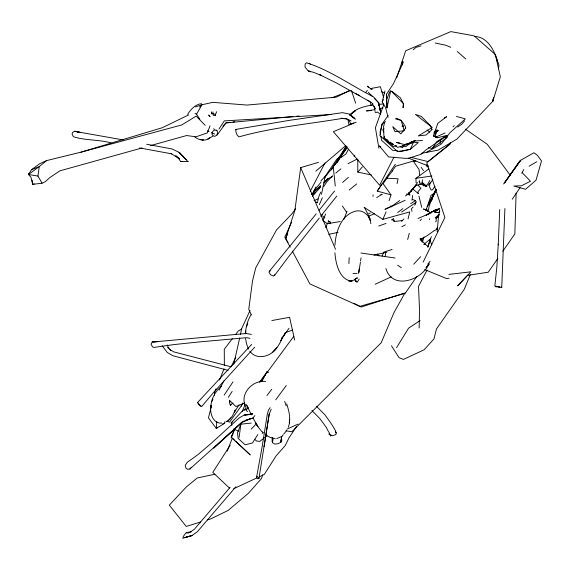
<?xml version="1.0" encoding="UTF-8"?>
<svg xmlns="http://www.w3.org/2000/svg" width="570" height="570" viewBox="0 0 570 570"><rect width="100%" height="100%" fill="white"/><g stroke="black" fill="none" stroke-linecap="round" stroke-linejoin="round"><path stroke-width="0.85" d="M419.634 175.261L419.1 169.596L413.913 162.015M354.405 118.147L349.802 114.157L342.406 112.668L289.339 120.363L235.802 129.418C235.574 132.119 236.685 135.404 239.065 136.836C272.716 127.395 307.75 124.167 342.135 118.439L346.232 118.603L351.091 120.904M419.157 327.971L419.513 309.246L418.515 286.382L427.058 270.066M498.258 244.081L496.855 267.045L494.817 286.104L501.735 287.465L504.906 208.527M422.156 241.88L422.256 238.367M516.099 193.187L514.853 233.899L502.811 251.249M498.223 244.829L499.74 209.553M348.904 263.596L349.168 257.704M440.183 143.661L440.396 139.322M492.979 99.415L492.886 101.175L456.919 139.123L438.109 150.145L421.166 153.394M495.273 56.28L495.366 54.52L474.09 35.846L450.834 31.607L405.69 50.758L396.656 77.983M214.42 395.623L214.669 392.117L215.966 388.904M372.994 196.422L373.101 194.826M216.792 421.622L216.294 428.433L224.345 423.46L224.502 421.843M334.953 245.193C335.702 232.204 340.76 215.773 354.476 211.463C362.591 208.606 370.45 215.638 370.828 223.689M270.13 407.65L268.52 410.079L267.323 414.126L262.214 446.374L256.7 476.648L256.806 477.867L257.918 478.836L258.93 478.543L258.766 477.304M390.764 90.516L386.973 107.851L386.603 99.707L389.616 91.827L391.804 91.321L400.261 97.648L403.41 103.683L403.068 107.759L403.482 103.761M359.307 268.962L358.908 272.36M360.404 262.264L359.185 269.966M281.908 439.791L281.416 441.75L280.639 442.491L277.896 443.695L274.904 444.116L272.524 442.662L273.016 438.095L275.317 438.793M251.242 423.097L240.861 424.18L239.129 437.361M229.653 400.981L229.511 402.128L229.61 400.575L229.86 404.002L230.75 405.092L230.081 404.529L231.135 404.821L230.601 404.999M245.285 333.856L245.642 331.006L245.734 333.493M330.002 223.846L330.237 222.086L328.206 220.64M437.169 231.776L438.358 217.84L439.67 209.831M318.438 162.364L300.696 167.616L294.84 210.565L285.648 238.609L290.244 247.202M358.637 273.393L359.164 269.546M142.087 147.944L59.914 170.836L50.117 177.356L45.165 181.78L42.059 183.205L37.948 176.059L39.273 166.525L46.619 160.583L80.99 152.162L181.759 124.937L196.201 116.095L205.186 125.372M385.192 256.657L385.755 252.567M272.567 437.867L272.111 441.465L272.524 442.662M258.93 478.543L269.232 413.891L264.067 446.723M411.953 200.312L412.709 195.424M251.627 344.423L197.526 402.555L199.087 404.85L201.616 406.609L213.486 392.588L254.647 347.23M499.619 286.724L499.491 287.48L497.76 286.774L495.907 286.881L496.114 286.133M493.478 97.684L492.886 101.175L500.339 76.743L495.366 54.52L498.992 65.343L498.394 68.842M262.585 431.64L262.278 433.343L263.76 432.58M283.204 434.775L281.751 436.442L280.639 442.491L281.794 436.328M360.496 260.989L361.088 257.854M213.073 114.477L212.923 112.026M321.466 194.363L325.249 176.251L336.685 159.329L340.29 156.444M316.514 406.296L325.085 415.031L331.804 424.493L335.295 430.371L336.222 432.951L335.887 434.532L332.623 435.701L328.869 434.262L329.617 432.744M239.721 337.903L233.757 364.102M240.433 334.533L241.68 328.641L250.016 310.522M397.062 183.576L398.074 178.773L386.738 178.196L392.502 170.865M335.274 186.005L333.208 166.54L337.112 162.457L346.667 148.15L347.052 146.469M384.479 122.828L383.567 126.832L384.002 137.997L393.364 146.433L396.663 145.77M328.014 222.963L328.398 221.367M428.134 211.256L429.267 205.649L431.362 200.106M408.049 218.909L409.773 211.926L382.883 219.343L364.059 207.316M317.604 201.545L318.965 196.166L320.732 192.183M388.077 117.278L385.555 107.481L382.178 101.93L384.957 90.908M211.142 407.236L208.435 417.881L216.294 428.433L217.327 427.251M407.657 239.471L409.281 233.337M312.339 195.866L313.493 191.627L315.944 186.903M384.444 136.358L384.002 137.997L388.341 140.961M269.183 414.219L271.192 409.189M215.595 115.71L215.246 114.962L216.657 111.713M422.47 242.108L423.952 237.042M428.54 244.865L431.376 236.593M359.114 279.101L357.426 282L355.423 280.989M427.764 247.287L430.329 239.03L424.208 244.06M288.285 427.229L289.524 423.303L289.581 419.606L289.275 423.033C290.55 416.67 288.634 409.987 286.703 403.881M241.723 404.394L241.181 406.082L229.439 422.206L227.102 421.038M262.734 474.746L261.488 478.522L248.363 493.328L228.107 510.442L210.779 518.878L207.394 519.918M389.082 200.661L391.006 194.855L383.083 183.69L387.108 178.089M425.89 210.793L431.034 195.296L434.789 193.095M316.2 213.871L269.375 271.27L268.947 272.168L270.622 274.818L273.579 276.101L274.761 274.726M436.492 141.809L447.108 135.304L437.503 137.762L433.485 135.988L437.831 123.291L446.645 116.693L444.301 117.919M437.19 130.174L435.566 134.848L435.701 137.114M411.113 191.449L411.569 190.145M325.784 227.694L327.251 223.725L340.233 221.523M431.974 199.415L431.362 201.039L434.105 193.565M429.409 219.578L429.73 218.723M426.923 186.397L426.054 186.575L422.213 183.169L422.399 179.735M240.861 424.18L237.512 432.858L238.139 438.33L245.079 444.807L252.474 442.947L257.825 434.589M383.745 104.574L375.409 127.723L378.879 148.186M403.418 145.578L402.605 147.673L400.233 146.789M210.045 125.842L207.288 132.931L196.023 136.793L186.604 135.546L150.651 145.564M450.343 142.735L449.694 144.367L426.78 162.664L444.878 217.448L423.139 262.143M227.173 451.205L232.368 438.066L234.291 439.876M219.514 380.076L224.038 368.84M254.854 415.551L252.945 418.081L246.155 420.183M343.689 219.543L347.016 211.349M246.525 326.781L247.786 323.717M470.279 274.69L464.265 289.325L436.442 328.997L433.984 338.894L424.151 349.759L403.389 359.435L399.078 357.704L391.455 345.805M211.94 401.501L212.938 399.1M287.7 233.679L285.648 238.609L286.468 237.035M354.162 156.543L354.754 155.133M234.89 428.661L231.22 437.304L250.287 454.96L235.567 441.087M234.662 429.217L231.22 437.304L232.909 434.212M242.221 411.426L245.314 404.151M42.059 183.205L32.661 184.359L30.951 177.199L28.5 174.527L28.992 173.373M382.883 219.343L386.125 211.848M319.3 204.715L322.378 197.712M434.739 192.09L435.822 189.66M325.655 214.028L322.82 220.376L327.251 223.725M403.474 61.866L393.478 83.655L386.56 94.136L386.603 99.707M291.697 222.15L284.765 237.241L288.049 242.499M231.213 366.731L235.709 357.347M427.101 206.596L429.474 203.533L436.335 189.24M246.867 408.961L246.09 410.557L247.622 411.455M417.418 182.393C414.889 187.972 410.236 192.339 405.47 196.044M435.708 221.93L436.25 220.825L436.057 218.189L439.014 215.175M381.971 256.115L383.524 253.002M419.541 183.654L421.565 184.01L426.054 186.575L425.804 186.226L428.17 183.526L429.716 180.548M429.474 203.533L436.171 190.145M242.229 404.023L241.181 406.082L242.827 403.011M393.934 157.213L379.649 185.243L333.343 131.713L356.2 122.165M428.319 204.224L436.022 189.204M310.265 191.263L325.035 162.856M219.087 390.129L223.939 380.767M348.505 149.205L346.004 153.864L340.917 157.683M428.369 204.245L435.95 190.123M261.651 381.615L267.145 371.555L268.534 372.602M382.178 101.93L383.46 99.622M405.006 292.916L394.134 312.296L381.195 342.755L291.819 431.768L285.876 430.721M521.707 173.23L523.823 169.489M337.112 162.457L346.311 146.269M199.835 119.265L196.536 114.207L201.972 104.745L212.817 102.358L246.981 105.065L336.336 97.157L349.574 90.487M244.366 410.172L246.155 407.144M261.338 381.401L267.145 371.555L259.599 382.263M331.391 170.024L333.635 166.283L324.38 177.925M432.537 148.442L436.128 142.457M37.948 176.059L28.5 174.527L31.393 169.789L39.672 163.718L46.619 160.583M372.025 105.144L372.93 103.669M283.824 433.913L286.582 430.728M396.606 347.615L408.555 328.192L420.083 320.575M187.615 114.506C190.694 109.355 195.232 104.396 201.523 103.647M346.232 146.141L333.208 166.54L335.281 163.711M230.195 445.199L212.788 472.38L229.404 487.991M228.306 397.376L232.14 391.433M321.06 216.514L322.492 214.32M323.824 186.39L326.824 181.837L332.623 175.752M218.987 128.963L224.316 120.897L331.647 114.506M250.957 314.747C247.786 320.411 245.456 327.109 245.677 333.607M296.706 426.274L288.847 438.13L285.328 445.412L275.98 456.05L264.238 474.497L259.421 476.741M224.188 395.067L232.966 381.886M391.006 194.855L377.262 191.093L382.32 183.547M434.96 186.233L432.623 189.717L431.162 190.045L429.58 187.138L429.816 183.654L432.915 179.586M377.262 191.093L395.345 164.246M512.231 199.236L520.161 187.559M152.24 341.957L158.332 341.558L152.24 341.957L151.022 344.244L152.603 346.938L154.071 347.408L173.964 344.579L198.481 342.007L246.639 337.675L249.995 338.345M505.02 182.143L519.035 161.844L520.724 160.241L533.891 152.76L537.339 155.225L541.5 160.954L536.028 180.198L525.568 189.276L513.812 186.048L521.393 185.792L530.492 181.239L522.391 172.881M416.82 276.507L405.199 293.308L359.827 306.354L309.902 283.917L292.339 251.106M430.735 182.286L428.006 185.556M497.802 258.474L488.269 272.211L467.414 275.388M295.68 208.563L292.125 213.65L276.443 230.031L255.702 267.95L252.524 280.896L248.748 309.375L251.427 314.961M388.099 115.532L382.121 124.025L380.062 132.14L380.532 134.606M504.557 182.998L520.724 160.241L503.595 183.968M239.058 404.85L234.42 412.16L235.275 409.951L232.46 415.986L229.717 419.207M274.469 275.595L288.356 257.027L319.278 218.039M392.153 171.093L395.68 166.198L415.159 160.512M430.051 261.331L427.735 264.202M217.063 135.118L225.955 122.921L230.358 122.315M336.314 162.3L338.388 159.472M339.421 158.054L342.007 154.513M343.047 153.102L346.667 148.15M260.177 381.872L261.231 380.447M262.806 378.309L265.435 374.747M266.482 373.322L293.821 336.272M200.889 405.498L200.462 406.075L199.664 404.736L198.36 403.988L198.83 403.453M275.695 399.841L286.29 385.534M391.597 219.963L392.267 219.065M413.122 142.172L414.134 140.84M232.332 338.744L224.281 349.26L224.352 365.477M235.553 334.54L238.232 331.035L241.623 329.068M266.924 395.587L271.769 389.253M365.862 92.304L367.394 90.317M349.887 115.005L355.245 110.851L349.887 115.005C355.324 108.499 364.579 106.312 372.659 104.93M331.084 435.395L330.621 435.993L329.367 433.706M313.493 191.627L321.11 182.037M320.917 215.98L336.792 196.073M289.061 328.256L282.905 336.749L285.563 332.837L280.903 340.646L282.236 337.276C280.732 342.42 277.882 347.109 274.07 350.885M429.189 263.782L426.004 267.779L429.018 263.882C422.042 279.97 392.666 290.65 385.869 268.52M318.993 210.408L334.597 190.993M375.203 112.632L377.383 112.105L380.454 114.15M464.621 120.847L461.85 124.16L457.667 127.046M434.632 212.175L439.456 208.634L435.608 209.803L434.646 211.513L435.395 212.61L439.42 212.289M313.878 194.014L314.989 192.696M318.331 188.741L320.554 186.105M413.001 207.031L411.44 208.862L411.996 211.37M414.561 205.2L415.601 203.982M230.088 487.35L194.456 529.181L191.777 530.976M401.558 212.111L416.321 202.222L415.53 200.583L412.402 199.415M420.168 220.604L421.458 219.108M235.916 486.73L197.419 531.646L191.947 535.636L184.473 537.738M371.498 174.962L357.81 172.14L362.335 166.924M252.368 413.556L250.814 414.29L251.84 414.126L244.672 415.145L252.595 414.012L244.765 414.696L239.058 418.002L211.328 443.232L197.626 454.881L187.373 462.192L185.207 465.412L185.891 468.041L187.359 469.217L189.789 469.067L191.085 467.614M312.488 196.101L320.639 187.031M324.123 183.141L328.199 178.602L332.175 176.672M401.651 221.374L403.845 218.951M413.749 264.195L420.617 256.685M320.889 180.882L325.249 176.251M231.89 425.32L231.128 422.933L242.92 410.386L247.729 408.661M467.778 275.068L457.639 285.876L470.927 271.812L448.896 274.384M272.175 352.566L276.885 347.586C271.334 356.599 256.814 360.732 249.767 351.198M251.206 429.139L256.3 423.831M222.884 126.084L225.955 122.921L292.966 116.572M228.52 420.218L230.857 417.824M436.143 228.976L437.781 227.352M312.075 193.886L320.319 185.963M311.491 194.491L320.49 185.934M324.344 182.272L328.199 178.602L324.017 182.471M189.789 469.067L241.901 422.341L213.714 448.084L241.944 422.406L251.064 418.53L245.784 420.24M199.514 106.989L201.972 104.745L195.574 106.889M411.647 141.438L405.762 146.775L402.441 145.557M452.979 126.839L454.233 125.706M413.25 49.789L415.893 47.403L420.952 45.928M342.599 182.421L348.398 177.348M350.187 124.16L349.909 124.403L353.785 122.942M435.188 217.79L439.171 214.377M315.816 171.164L345.584 145.756M384.016 128.642L382.691 129.761L383.753 132.119M335.787 173.102L340.839 168.863M233.002 403.076L230.287 404.935M349.189 190.01L356.699 183.939M450.043 144.025L428.07 161.595L410.842 157.334M439.812 211.513L438.487 212.567L435.437 212.51M184.894 537.375L182.835 538.394L183.305 536.434L185.72 533.171L186.476 532.572L191.242 531.682M221.438 386.282C215.132 391.462 210.672 399.484 210.929 407.742L210.957 405.27C209.561 412.659 212.582 423.88 221.958 423.111M399.741 200.547L392.972 205.378L385.569 208.912M267.102 435.651L259.77 441.38L256.593 441.023L254.662 439.292M402.912 208.648L397.71 212.503M436.057 218.189L438.658 216.351M28.5 174.527L39.273 166.525L31.393 169.789M416.1 182.849L415.901 178.325L428.804 168.92M433.77 230.978L427.058 235.759L420.347 239.393M446.951 137.719L431.889 148.442L428.512 147.63M385.548 121.624L382.121 124.025L379.884 135.582L397.76 151.691L410.293 149.333L418.302 142.585L413.499 142.308L410.293 149.333L401.415 151.364L399.663 151.15M415.53 200.583L410.699 203.64M376.692 197.605L381.722 194.505M229.161 419.834L225.663 422.099M416.471 184.944L415.259 185.734L420.881 184.153M437.411 229.069L434.041 230.764M434.561 211.798L439.456 208.634M354.597 279.557L357.176 277.904L355.124 279.172M231.128 422.933L232.539 422.049M348.028 163.711L356.791 159.244M281.751 436.442L276.792 438.601M405.142 200.312L384.814 209.525M529.088 166.219L536.826 161.709M435.608 209.803L426.132 215.253L436.599 209.283L428.006 214.163L417.995 218.524M426.403 152.375L441.237 144.075L450.129 132.539L465.32 118.902L456.47 116.437M74.663 131.243L80.199 132.432L74.663 131.243L72.497 132.454L72.098 134.214L73.409 136.736C85.343 140.576 98.788 139.486 111.036 142.878M272.923 439.876L272.218 440.268L272.147 437.781M422.47 140.512L414.547 140.997L408.441 144.338L405.854 143.953M212.795 136.223L207.922 138.98L209.568 137.94C207.067 140.284 203.54 140.562 200.405 139.486L203.34 139.942L200.056 139.7L197.042 138.517L194.726 136.893M401.75 226.767L405.398 224.851M242.556 421.75L244.409 420.803M420.054 239.542L421.629 238.744M414.49 203.568L415.651 203.006M352.224 280.853L354.376 279.785L356.841 282.065L355.11 279.421M188.599 114.933L162.35 127.709L80.99 152.162M314.006 200.768L317.974 198.852M256.7 476.648L257.626 476.755M233.736 488.675L257.013 477.859M375.203 284.252L391.184 276.885M286.945 429.153L298.181 424.051M445.042 132.981L435.808 137.106L433.791 135.468M187.787 533.185L191.249 531.746M368.797 216.059L374.476 213.764M269.375 271.27L270.266 270.907M244.708 402.99L235.88 406.545L229.66 400.461M414.547 140.997L405.056 144.702L396.371 142.514L399.819 143.034M331.911 97.776L350.094 90.708M368.612 213.665L370.315 213.002M378.708 226.055L386.061 223.383M285.107 332.738L292.517 330.059M421.565 184.01L422.634 183.64M403.624 125.735L401.993 126.284L403.482 126.69M383.703 252.182L392.103 249.418M357.012 278.167L357.404 278.039M404.159 293.187L361.238 307.031L354.17 303.454M34.236 183.854L32.661 184.359L32.141 180.127M411.341 141.83L415.445 140.519M443.98 136.857L446.424 136.102L425.754 150.038L421.301 154.206L409.167 158.111L406.089 158.396L388.519 156.9L379.335 145.899L380.76 146.882M200.619 522.006L186.219 526.438L169.326 505.12L186.376 486.908L197.27 477.974L214.918 474.233M412.616 142.835L397.753 147.381L394.86 145.407M222.692 423.938L224.345 423.46M175.895 155.874L178.866 158.816L180.647 161.538L188.399 161.595L186.896 160.697M428.006 214.163L429.203 213.821M386.945 252.168L373.97 255.054M413.371 161.531L415.879 160.932M328.755 234.363L338.038 232.361M374.44 109.682L366.417 110.929L371.647 110.566M434.304 131.891L437.781 131.178M379.15 108.635L382.99 107.929M371.576 88.379L380.389 86.725L383.596 97.413M271.854 320.547L289.596 317.298L294.647 340.012M449.16 278.174L446.552 278.573L424.622 269.539M352.011 281.167C339.278 280.098 335.652 263.226 334.904 252.767M415.901 178.325L431.918 176.002M402.242 220.583L395.174 221.402L393.571 221.103L392.481 219.5M233.009 121.959L234.769 121.716M380.789 194.47L382.349 194.292M182.664 161.374L180.647 161.538M296.493 116.237L299.143 115.988M153.665 341.922L246.176 333.5L251.427 334.412M379.399 104.282L383.432 104.039M351.811 280.846L348.804 280.946L351.241 281.138M353.001 273.408L357.027 273.415M433.87 133.786L435.594 133.815M433.948 132.561L436.2 132.696M346.496 118.774L341.138 118.261L345.634 118.845M434.29 132.675L436.022 132.831M265.677 381.437C252.752 379.649 239.286 393.849 245.592 406.602M397.91 150.936L392.659 150.302L381.636 140.363L380.853 136.251M252.161 418.195L252.524 418.245M435.288 130.224L438.765 130.694M380.853 112.874L378.501 102.885L373.493 96.814C351.277 85.7 330.301 70.26 306.503 62.8L305.149 64.04L305.028 67.061L308.235 70.972L313.728 72.39L321.359 75.482L319.87 74.827L336.343 82.907L371.768 102.693L375.238 108.906L374.462 106.733M360.945 253.002L395.11 258.025M423.638 209.133L425.655 209.432M474.888 36.43C487.991 37.114 494.931 51.286 497.646 62.501M308.235 70.972L309.987 71.25L310.08 71.863M213.173 115.197L215.275 115.582M139.629 147.958L171.798 153.85L171.164 153.629L179.571 158.831L175.909 155.795M123.156 139.907L76.836 131.734L78.147 132.489M146.718 144.267L172.033 148.955L179.286 152.439L186.654 160.113M423.702 244.266L425.37 244.615M435.224 43.007L445.932 45.265L450.749 47.31M315.787 202.086L317.504 202.45M212.923 113.808L215.546 114.371M315.801 202.329L317.497 202.728M230.743 366.695L173.622 351.833L171.264 350.358M228.135 370.379L172.888 355.744L167.238 352.445L162.129 345.726M370.607 88.785L372.296 89.233M381.572 91.699L384.636 93.138M330.237 222.086L328.47 221.231M406.474 194.014L409.873 195.004L408.647 192.689M501.087 287.052L501.785 287.266M391.519 143.54L388.355 142.358L387.208 140.077M408.776 158.225L428.483 166.098M270.8 437.689L266.803 435.687M431.348 212.931L423.474 208.912M197.526 402.555L197.947 402.733M393.542 144.623L388.355 142.358L387.294 139.999M433.485 135.988L437.503 137.762M207.387 130.829L208.998 131.549M211.42 132.618L214.641 134.043M235.802 129.418L236.564 129.775M213.522 128.827L214.505 129.304M355.217 93.38L359.741 95.561M233.671 428.882L238.303 431.184M194.954 113.409L196.536 114.207M216.123 130.145L216.999 130.708C218.16 132.789 217.291 135.61 214.89 136.258L213.893 136.152L212.239 134.869C211.32 132.404 213.565 129.354 216.272 130.138L216.999 130.708M428.619 246.824L425.761 244.63M397.632 265.185L401.358 267.715M389.787 141.944L393.407 144.417M465.348 129.112L487.25 144.274L510.57 175.617M425.113 243.867L420.29 239.507L422.434 241.666M355.523 119.223L349.317 114.435L354.761 118.745M367.757 100.185L370.422 102.251L371.063 105.55M335.231 431.982L336.222 432.951M421.928 182.272L426.324 185.784M390.528 205.955L391.747 206.924M427.072 130.01L429.759 132.19M346.232 118.603L349.666 121.41L350.657 124.182M418.273 193.565L413.314 189.432M371.298 89.348L367.493 86.099L368.441 87.588M457.254 51.492L465.84 58.988M178.966 152.275L186.176 159.743L179.564 152.895M265.962 434.547L266.518 435.067M408.719 193.886L409.873 195.004M309.268 63.177L310.472 64.36M167.623 347.329L168.684 348.377M169.746 349.417L170.8 350.464L168.307 347.358L167.288 345M368.291 92.283L372.63 96.579M374.483 98.418L378.815 102.714L378.964 104.481M322.677 215.959L324.836 218.146M311.954 410.557L319.834 418.587L326.304 427.393L328.769 432.267M391.369 91.143L403.41 103.683M421.373 240.276L420.176 238.46M261.829 431.618L257.839 426.617L252.973 417.896M417.974 185.022L420.845 188.328L417.896 191.919L418.323 193.643M377.354 254.013L378.986 255.916M419.064 181.524L419.883 182.55L419.463 180.662M423.467 170.644L421.187 167.345M342.349 205.934L346.51 212.111M248.662 408.469L246.432 404.786L251.477 414.96M211.399 112.924L211.983 114.057L211.413 111.877M248.392 349.032L246.468 343.582L245.563 338.544M364.43 207.252L370.236 218.894M186.711 533.071L186.476 532.572M370.215 220.483L368.69 217.177M429.923 240.248L431.768 244.779M300.696 167.616L335.545 249.268M393.307 218.395L394.597 221.616M426.296 164.637L427.172 167.074M426.609 208.969L427.094 210.394M351.419 90.544L355.68 103.206M284.694 401.337L286.168 405.933M422.855 184.253L423.339 185.877M271.748 437.233L271.933 437.952M374.091 106.105L375.124 111.492M348.926 124.673L348.142 120.897M418.964 196.222L421.736 207.416M446.688 135.76L447.094 137.47M380.553 111.734L378.573 103.134L380.411 110.972M437.048 129.832L437.297 131.57M445.27 136.714L445.398 138.453M402.192 61.311L402.32 64.852M386.56 94.136L386.973 107.851M427.407 209.974L427.415 211.214M357.761 159.037L357.81 172.14M416.321 184.652L408.832 193.401L416.321 184.652M405.747 128.065L400.81 133.879L392.716 126.626L395.031 131.713L404.23 130.751L401.173 120.42L396.627 118.282L395.473 118.866L401.173 120.42L405.028 125.806L405.747 128.065M432.01 129.604L426.132 135.005L418.309 135.888L432.274 127.488L415.416 114.378L421.394 116.472L430.314 125.614L432.01 129.604M192.517 535.358L185.051 537.489L192.517 535.358M210.002 116.33L209.29 116.202L208.713 114.962L210.002 116.33M257.839 426.617L255.745 422.976L257.839 426.617"/></g></svg>
